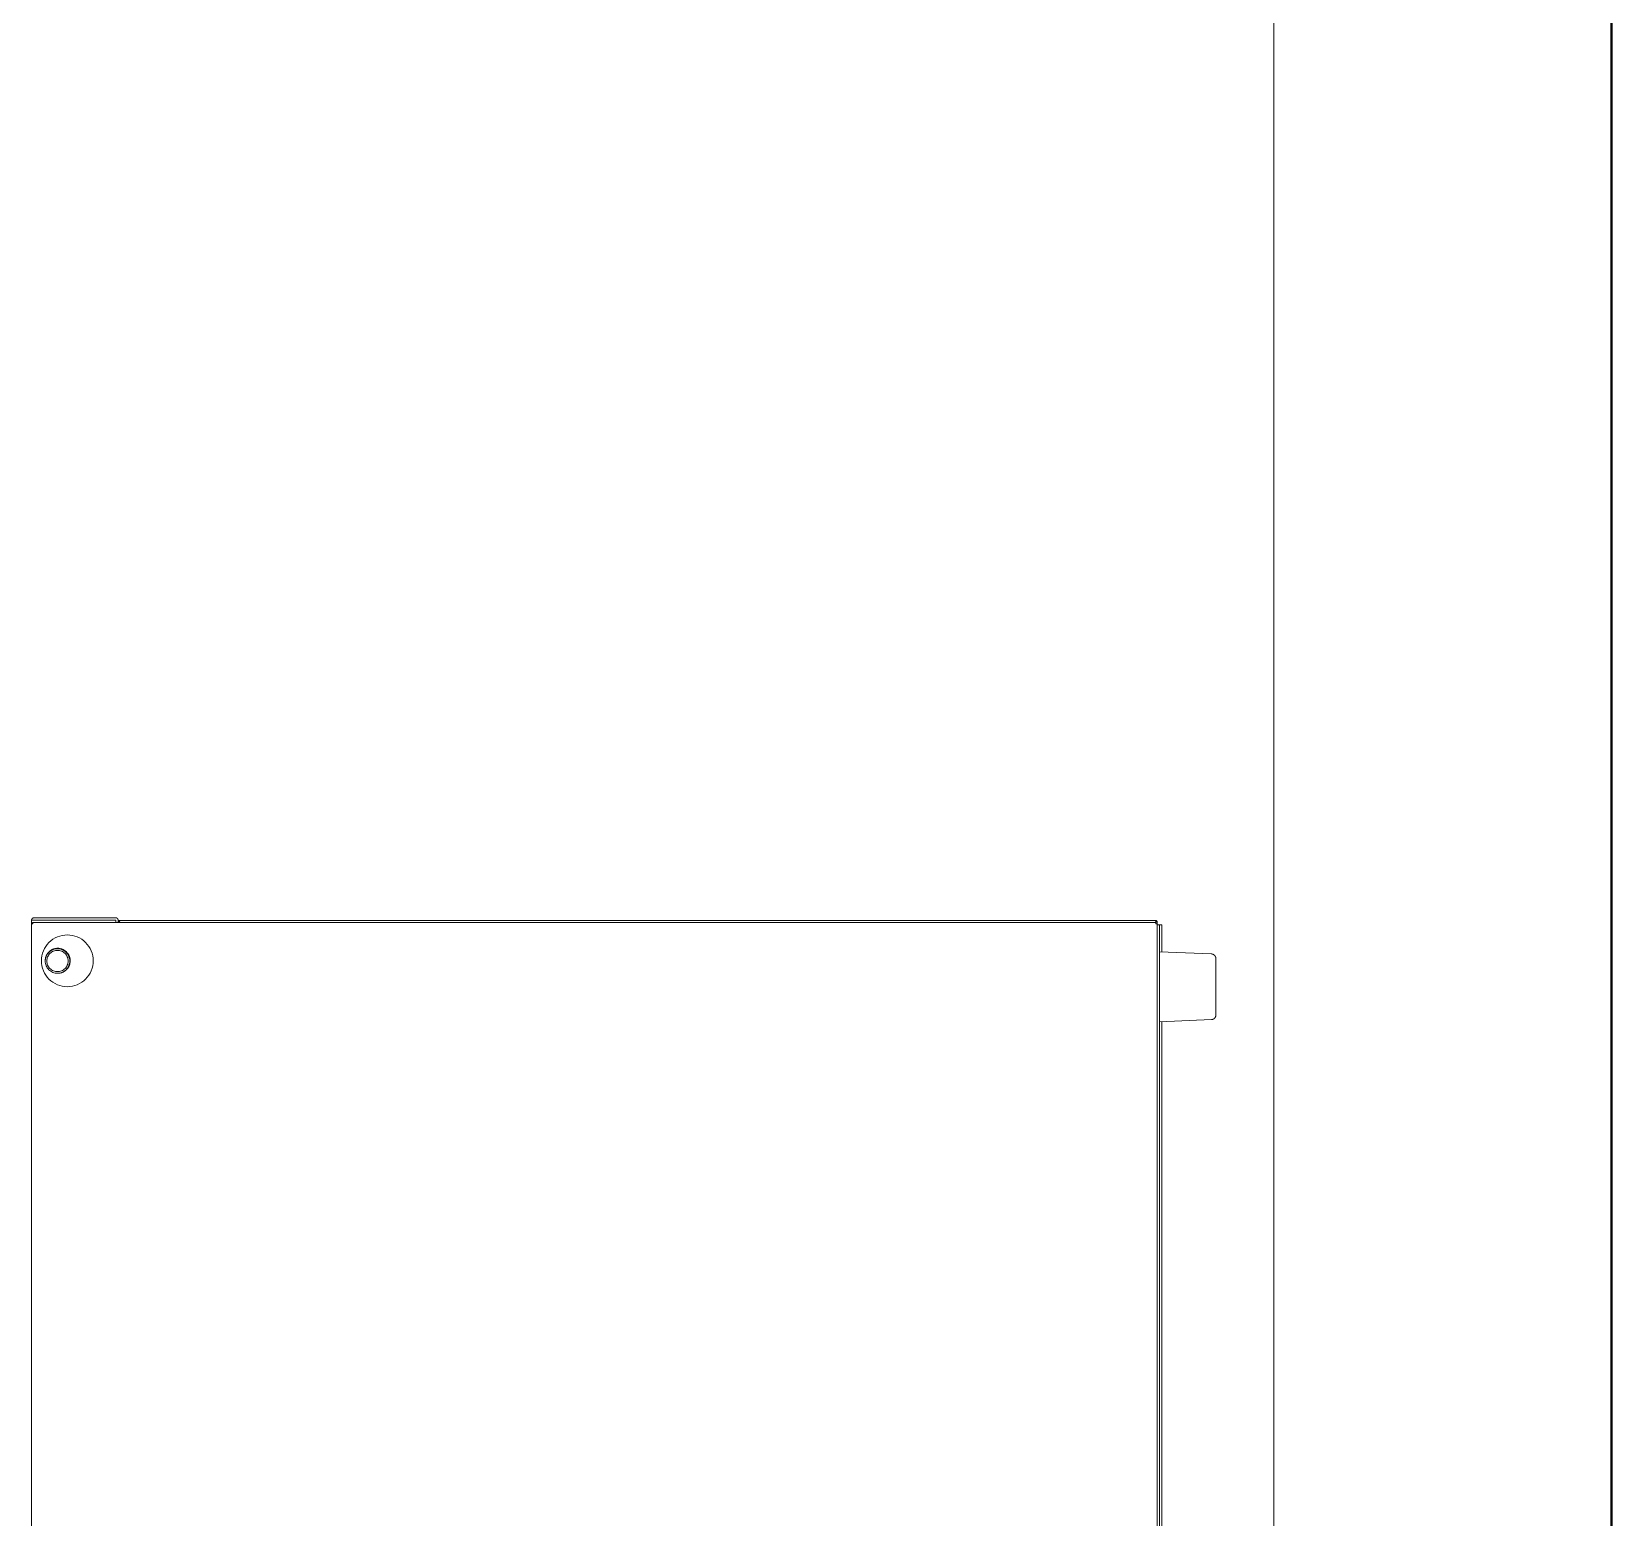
# Model space of a CAD drawing. Header units: millimetres. Extents: x -159872 to 386485, y -250577 to 158966.
# Drawn here: x 159050 to 159752, y 4546 to 5206 of the extents above; entities that cross this region are included whole.
import ezdxf

# ---------------------------------------------------------------- set-up
doc = ezdxf.new("R2010")
doc.units = ezdxf.units.MM
doc.layers.get('0').update_dxf_attribs({"lineweight": 25})
for name, color, linetype, lineweight in [('LDS-equipment-kitchen equipment', 3, 'Continuous', 13), ('LDS-struct-extg-doors windows', 7, 'Continuous', 9), ('LDS-struct-extg-walls', 1, 'Continuous', 40), ('LDS-struct-new-partitions', 4, 'Continuous', 35)]:
    doc.layers.add(name, color=color, linetype=linetype, lineweight=lineweight)

# ---------------------------------------------------------------- blocks, each defined once
blk = doc.blocks.new('A$Cdbc28c23')
at = {"transparency": 33554687}
for points in [[(15.14, 533.2, 0), (16.07, 556.28, 0)], [(43.22, 558.2, 0), (18.07, 558.2, 0)], [(45.22, 556.28, 0), (46.14, 533.2, 0)], [(3.14, 534.2, 0), (3.14, 533.2, 0)], [(15.18, 534.2, 0), (3.14, 534.2, 0)], [(8.14, 534.25, 0), (15.18, 534.25, 0)], [(8.14, 534.2, 0), (8.14, 534.25, 0)], [(46.1, 534.2, 0), (858.18, 534.12, 0)], [(1.25, 531.6, 0), (1.2, 71.2, 0)], [(1.25, 531.6, 0), (1.25, 531.6, 0)], [(1.85, 531.6, 0), (1.25, 531.6, 0)], [(2.74, 532.2, 0), (1.85, 532.2, 0)], [(1.85, 532.2, 0), (1.85, 532.2, 0)], [(1.85, 532.2, 0), (1.85, 531.6, 0)], [(1.85, 531.6, 0), (1.85, 532.2, 0)], [(1.85, 531.6, 0), (1.85, 531.6, 0)], [(1.85, 531.6, 0), (2.14, 531.3, 0)], [(1.85, 531.6, 0), (2.14, 531.31, 0)], [(1.85, 531.6, 0), (1.85, 531.6, 0)], [(2.14, 531.6, 0), (2.1, 32.8, 0)], [(2.74, 531.6, 0), (2.14, 531.6, 0)], [(2.74, 532.2, 0), (2.74, 531.6, 0)], [(901.54, 532.12, 0), (2.74, 532.2, 0)], [(901.14, 533.12, 0), (3.14, 533.2, 0)], [(3.14, 532.2, 0), (3.14, 533.2, 0)], [(1.8, 70.6, 0), (1, 70.6, 0)], [(1.2, 71.2, 0), (1.2, 71.2, 0)], [(1.8, 71.2, 0), (1.2, 71.2, 0)], [(1.8, 71.2, 0), (2.1, 71.5, 0)], [(1.8, 71.2, 0), (1.8, 71.2, 0)], [(1.8, 71.2, 0), (1.8, 71.2, 0)], [(1.8, 71.2, 0), (1.81, 71.2, 0)], [(1.8, 70.6, 0), (1.81, 70.6, 0)], [(1.81, 71.2, 0), (2.1, 71.5, 0)], [(1.81, 70.6, 0), (2.1, 70.6, 0)], [(0, 69.6, 0), (0, 33.2, 0)], [(1, 69.6, 0), (1, 33.2, 0)], [(1, 33.2, 0), (1, 69.6, 0)], [(1, 69.6, 0), (2.1, 69.6, 0)], [(1, 33.2, 0), (1, 32.2, 0)], [(1, 32.2, 0), (2.7, 32.2, 0)], [(2.7, 32.8, 0), (2.1, 32.8, 0)], [(2.7, 32.8, 0), (2.1, 32.8, 0)], [(2.1, 32.8, 0), (2.1, 32.8, 0)], [(2.7, 32.8, 0), (2.7, 32.2, 0)], [(2.7, 32.8, 0), (2.7, 32.8, 0)], [(2.7, 32.8, 0), (2.7, 32.8, 0)], [(2.7, 32.8, 0), (2.7, 32.8, 0)], [(2.7, 32.2, 0), (901.49, 32.12, 0)], [(2.7, 32.2, 0), (2.7, 32.2, 0)]]:
    blk.add_polyline3d(points, dxfattribs=at)
for points in [[(16.07, 556.28, 0), (16.07, 556.33, 0), (16.07, 556.37, 0), (16.08, 556.42, 0), (16.08, 556.47, 0), (16.09, 556.52, 0), (16.1, 556.56, 0), (16.11, 556.61, 0), (16.12, 556.66, 0), (16.13, 556.7, 0), (16.14, 556.75, 0), (16.16, 556.8, 0), (16.17, 556.84, 0), (16.19, 556.89, 0), (16.2, 556.93, 0), (16.22, 556.98, 0), (16.24, 557.02, 0), (16.26, 557.06, 0), (16.28, 557.11, 0), (16.31, 557.15, 0), (16.33, 557.19, 0), (16.35, 557.23, 0), (16.38, 557.27, 0), (16.4, 557.31, 0), (16.43, 557.35, 0), (16.46, 557.39, 0), (16.49, 557.43, 0), (16.52, 557.47, 0), (16.55, 557.5, 0), (16.58, 557.54, 0), (16.61, 557.57, 0), (16.65, 557.61, 0), (16.68, 557.64, 0), (16.72, 557.67, 0), (16.75, 557.71, 0), (16.79, 557.74, 0), (16.82, 557.77, 0), (16.86, 557.8, 0), (16.9, 557.82, 0), (16.94, 557.85, 0), (16.98, 557.88, 0), (17.02, 557.9, 0), (17.06, 557.93, 0), (17.1, 557.95, 0), (17.15, 557.97, 0), (17.19, 558, 0), (17.23, 558.02, 0), (17.27, 558.04, 0), (17.32, 558.05, 0), (17.36, 558.07, 0), (17.41, 558.09, 0), (17.45, 558.1, 0), (17.5, 558.12, 0), (17.55, 558.13, 0), (17.59, 558.14, 0), (17.64, 558.15, 0), (17.69, 558.16, 0), (17.73, 558.17, 0), (17.78, 558.18, 0), (17.83, 558.18, 0), (17.87, 558.19, 0), (17.92, 558.19, 0), (17.97, 558.2, 0), (18.02, 558.2, 0), (18.07, 558.2, 0)], [(43.22, 558.2, 0), (43.27, 558.2, 0), (43.32, 558.19, 0), (43.37, 558.19, 0), (43.41, 558.19, 0), (43.46, 558.18, 0), (43.51, 558.18, 0), (43.56, 558.17, 0), (43.6, 558.16, 0), (43.65, 558.15, 0), (43.7, 558.14, 0), (43.74, 558.13, 0), (43.79, 558.11, 0), (43.83, 558.1, 0), (43.88, 558.09, 0), (43.92, 558.07, 0), (43.97, 558.05, 0), (44.01, 558.03, 0), (44.06, 558.01, 0), (44.1, 557.99, 0), (44.14, 557.97, 0), (44.19, 557.95, 0), (44.23, 557.93, 0), (44.27, 557.9, 0), (44.31, 557.88, 0), (44.35, 557.85, 0), (44.39, 557.82, 0), (44.43, 557.79, 0), (44.46, 557.76, 0), (44.5, 557.73, 0), (44.54, 557.7, 0), (44.57, 557.67, 0), (44.61, 557.64, 0), (44.64, 557.61, 0), (44.68, 557.57, 0), (44.71, 557.54, 0), (44.74, 557.5, 0), (44.77, 557.46, 0), (44.8, 557.43, 0), (44.83, 557.39, 0), (44.86, 557.35, 0), (44.88, 557.31, 0), (44.91, 557.27, 0), (44.94, 557.23, 0), (44.96, 557.19, 0), (44.98, 557.15, 0), (45.01, 557.1, 0), (45.03, 557.06, 0), (45.05, 557.02, 0), (45.07, 556.97, 0), (45.08, 556.93, 0), (45.1, 556.88, 0), (45.12, 556.84, 0), (45.13, 556.79, 0), (45.15, 556.75, 0), (45.16, 556.7, 0), (45.17, 556.65, 0), (45.18, 556.61, 0), (45.19, 556.56, 0), (45.2, 556.51, 0), (45.2, 556.47, 0), (45.21, 556.42, 0), (45.21, 556.37, 0), (45.22, 556.32, 0), (45.22, 556.28, 0)], [(1.25, 531.6, 0), (1.25, 531.61, 0), (1.25, 531.63, 0), (1.25, 531.64, 0), (1.25, 531.66, 0), (1.25, 531.67, 0), (1.25, 531.69, 0), (1.25, 531.7, 0), (1.26, 531.72, 0), (1.26, 531.73, 0), (1.26, 531.75, 0), (1.27, 531.76, 0), (1.27, 531.77, 0), (1.28, 531.79, 0), (1.28, 531.8, 0), (1.29, 531.82, 0), (1.29, 531.83, 0), (1.3, 531.84, 0), (1.3, 531.86, 0), (1.31, 531.87, 0), (1.32, 531.88, 0), (1.32, 531.9, 0), (1.33, 531.91, 0), (1.34, 531.92, 0), (1.35, 531.93, 0), (1.36, 531.95, 0), (1.36, 531.96, 0), (1.37, 531.97, 0), (1.38, 531.98, 0), (1.39, 531.99, 0), (1.4, 532, 0), (1.41, 532.01, 0), (1.42, 532.02, 0), (1.43, 532.03, 0), (1.44, 532.04, 0), (1.45, 532.05, 0), (1.47, 532.06, 0), (1.48, 532.07, 0), (1.49, 532.08, 0), (1.5, 532.09, 0), (1.51, 532.1, 0), (1.53, 532.11, 0), (1.54, 532.11, 0), (1.55, 532.12, 0), (1.56, 532.13, 0), (1.58, 532.14, 0), (1.59, 532.14, 0), (1.6, 532.15, 0), (1.62, 532.15, 0), (1.63, 532.16, 0), (1.64, 532.17, 0), (1.66, 532.17, 0), (1.67, 532.17, 0), (1.69, 532.18, 0), (1.7, 532.18, 0), (1.72, 532.19, 0), (1.73, 532.19, 0), (1.74, 532.19, 0), (1.76, 532.19, 0), (1.77, 532.2, 0), (1.79, 532.2, 0), (1.8, 532.2, 0), (1.82, 532.2, 0), (1.83, 532.2, 0), (1.85, 532.2, 0)], [(1.85, 531.6, 0), (1.85, 531.61, 0), (1.85, 531.62, 0), (1.85, 531.63, 0), (1.85, 531.64, 0), (1.85, 531.65, 0), (1.85, 531.66, 0), (1.85, 531.67, 0), (1.85, 531.67, 0), (1.85, 531.68, 0), (1.85, 531.69, 0), (1.85, 531.7, 0), (1.85, 531.71, 0), (1.85, 531.72, 0), (1.85, 531.73, 0), (1.85, 531.74, 0), (1.85, 531.75, 0), (1.85, 531.76, 0), (1.85, 531.77, 0), (1.85, 531.78, 0), (1.85, 531.79, 0), (1.85, 531.8, 0), (1.85, 531.81, 0), (1.85, 531.82, 0), (1.85, 531.82, 0), (1.85, 531.83, 0), (1.85, 531.84, 0), (1.85, 531.85, 0), (1.85, 531.86, 0), (1.85, 531.87, 0), (1.85, 531.88, 0), (1.85, 531.89, 0), (1.85, 531.9, 0), (1.85, 531.91, 0), (1.85, 531.92, 0), (1.85, 531.93, 0), (1.85, 531.94, 0), (1.85, 531.95, 0), (1.85, 531.96, 0), (1.85, 531.97, 0), (1.85, 531.98, 0), (1.85, 531.98, 0), (1.85, 531.99, 0), (1.85, 532, 0), (1.85, 532.01, 0), (1.85, 532.02, 0), (1.85, 532.03, 0), (1.85, 532.04, 0), (1.85, 532.05, 0), (1.85, 532.06, 0), (1.85, 532.07, 0), (1.85, 532.08, 0), (1.85, 532.09, 0), (1.85, 532.1, 0), (1.85, 532.11, 0), (1.85, 532.12, 0), (1.85, 532.13, 0), (1.85, 532.13, 0), (1.85, 532.14, 0), (1.85, 532.15, 0), (1.85, 532.16, 0), (1.85, 532.17, 0), (1.85, 532.18, 0), (1.85, 532.19, 0), (1.85, 532.2, 0)], [(1.85, 531.6, 0), (1.85, 531.6, 0), (1.85, 531.6, 0), (1.85, 531.6, 0), (1.85, 531.6, 0), (1.85, 531.6, 0), (1.85, 531.6, 0), (1.85, 531.6, 0), (1.85, 531.6, 0), (1.85, 531.6, 0), (1.85, 531.6, 0), (1.85, 531.6, 0), (1.85, 531.6, 0), (1.85, 531.6, 0), (1.85, 531.6, 0), (1.85, 531.6, 0), (1.85, 531.6, 0), (1.85, 531.6, 0), (1.85, 531.6, 0), (1.85, 531.6, 0), (1.85, 531.6, 0), (1.85, 531.6, 0), (1.85, 531.6, 0), (1.85, 531.6, 0), (1.85, 531.6, 0), (1.85, 531.6, 0), (1.85, 531.6, 0), (1.85, 531.6, 0), (1.85, 531.6, 0), (1.85, 531.6, 0), (1.85, 531.6, 0), (1.85, 531.6, 0), (1.85, 531.6, 0), (1.85, 531.6, 0), (1.85, 531.6, 0), (1.85, 531.6, 0), (1.85, 531.6, 0), (1.85, 531.6, 0), (1.85, 531.6, 0), (1.85, 531.6, 0), (1.85, 531.6, 0), (1.85, 531.6, 0), (1.85, 531.6, 0), (1.85, 531.6, 0), (1.85, 531.6, 0), (1.85, 531.6, 0), (1.85, 531.6, 0), (1.85, 531.6, 0), (1.85, 531.6, 0), (1.85, 531.6, 0), (1.85, 531.6, 0), (1.85, 531.6, 0), (1.85, 531.6, 0), (1.85, 531.6, 0), (1.85, 531.6, 0), (1.85, 531.6, 0), (1.85, 531.6, 0), (1.85, 531.6, 0), (1.85, 531.6, 0), (1.85, 531.6, 0), (1.85, 531.6, 0), (1.85, 531.6, 0), (1.85, 531.6, 0), (1.85, 531.6, 0), (1.85, 531.6, 0)], [(0, 69.6, 0), (0, 69.62, 0), (0, 69.65, 0), (0.01, 69.67, 0), (0.01, 69.7, 0), (0.01, 69.72, 0), (0.01, 69.75, 0), (0.02, 69.77, 0), (0.02, 69.79, 0), (0.03, 69.82, 0), (0.03, 69.84, 0), (0.04, 69.87, 0), (0.05, 69.89, 0), (0.05, 69.91, 0), (0.06, 69.94, 0), (0.07, 69.96, 0), (0.08, 69.98, 0), (0.09, 70.01, 0), (0.1, 70.03, 0), (0.11, 70.05, 0), (0.12, 70.07, 0), (0.13, 70.09, 0), (0.15, 70.11, 0), (0.16, 70.14, 0), (0.17, 70.16, 0), (0.19, 70.18, 0), (0.2, 70.2, 0), (0.22, 70.22, 0), (0.23, 70.23, 0), (0.25, 70.25, 0), (0.26, 70.27, 0), (0.28, 70.29, 0), (0.3, 70.31, 0), (0.31, 70.32, 0), (0.33, 70.34, 0), (0.35, 70.36, 0), (0.37, 70.37, 0), (0.39, 70.39, 0), (0.41, 70.4, 0), (0.43, 70.42, 0), (0.45, 70.43, 0), (0.47, 70.45, 0), (0.49, 70.46, 0), (0.51, 70.47, 0), (0.53, 70.48, 0), (0.55, 70.49, 0), (0.58, 70.5, 0), (0.6, 70.51, 0), (0.62, 70.52, 0), (0.64, 70.53, 0), (0.67, 70.54, 0), (0.69, 70.55, 0), (0.71, 70.56, 0), (0.74, 70.56, 0), (0.76, 70.57, 0), (0.79, 70.58, 0), (0.81, 70.58, 0), (0.83, 70.59, 0), (0.86, 70.59, 0), (0.88, 70.59, 0), (0.91, 70.6, 0), (0.93, 70.6, 0), (0.96, 70.6, 0), (0.98, 70.6, 0), (1, 70.6, 0)], [(1.8, 70.6, 0), (1.79, 70.6, 0), (1.77, 70.6, 0), (1.76, 70.6, 0), (1.75, 70.6, 0), (1.73, 70.6, 0), (1.72, 70.61, 0), (1.7, 70.61, 0), (1.69, 70.61, 0), (1.67, 70.62, 0), (1.66, 70.62, 0), (1.64, 70.62, 0), (1.63, 70.63, 0), (1.62, 70.63, 0), (1.6, 70.64, 0), (1.59, 70.64, 0), (1.57, 70.65, 0), (1.56, 70.65, 0), (1.55, 70.66, 0), (1.53, 70.66, 0), (1.52, 70.67, 0), (1.51, 70.68, 0), (1.5, 70.69, 0), (1.48, 70.69, 0), (1.47, 70.7, 0), (1.46, 70.71, 0), (1.45, 70.72, 0), (1.43, 70.73, 0), (1.42, 70.74, 0), (1.41, 70.75, 0), (1.4, 70.76, 0), (1.39, 70.77, 0), (1.38, 70.78, 0), (1.37, 70.79, 0), (1.36, 70.8, 0), (1.35, 70.81, 0), (1.34, 70.82, 0), (1.33, 70.83, 0), (1.32, 70.84, 0), (1.31, 70.86, 0), (1.3, 70.87, 0), (1.3, 70.88, 0), (1.29, 70.89, 0), (1.28, 70.91, 0), (1.27, 70.92, 0), (1.27, 70.93, 0), (1.26, 70.94, 0), (1.25, 70.96, 0), (1.25, 70.97, 0), (1.24, 70.99, 0), (1.24, 71, 0), (1.23, 71.01, 0), (1.23, 71.03, 0), (1.23, 71.04, 0), (1.22, 71.06, 0), (1.22, 71.07, 0), (1.22, 71.08, 0), (1.21, 71.1, 0), (1.21, 71.11, 0), (1.21, 71.13, 0), (1.21, 71.14, 0), (1.21, 71.16, 0), (1.2, 71.17, 0), (1.2, 71.19, 0), (1.2, 71.2, 0)], [(1.8, 71.2, 0), (1.8, 71.2, 0), (1.8, 71.2, 0), (1.8, 71.2, 0), (1.8, 71.2, 0), (1.8, 71.2, 0), (1.8, 71.2, 0), (1.8, 71.2, 0), (1.8, 71.2, 0), (1.8, 71.2, 0), (1.8, 71.2, 0), (1.8, 71.2, 0), (1.8, 71.2, 0), (1.8, 71.2, 0), (1.8, 71.2, 0), (1.8, 71.2, 0), (1.8, 71.2, 0), (1.8, 71.2, 0), (1.8, 71.2, 0), (1.8, 71.2, 0), (1.8, 71.2, 0), (1.8, 71.2, 0), (1.8, 71.2, 0), (1.8, 71.2, 0), (1.8, 71.2, 0), (1.8, 71.2, 0), (1.8, 71.2, 0), (1.8, 71.2, 0), (1.8, 71.2, 0), (1.8, 71.2, 0), (1.8, 71.2, 0), (1.8, 71.2, 0), (1.8, 71.2, 0), (1.8, 71.2, 0), (1.8, 71.2, 0), (1.8, 71.2, 0), (1.8, 71.2, 0), (1.8, 71.2, 0), (1.8, 71.2, 0), (1.8, 71.2, 0), (1.8, 71.2, 0), (1.8, 71.2, 0), (1.8, 71.2, 0), (1.8, 71.2, 0), (1.8, 71.2, 0), (1.8, 71.2, 0), (1.8, 71.2, 0), (1.8, 71.2, 0), (1.8, 71.2, 0), (1.8, 71.2, 0), (1.8, 71.2, 0), (1.8, 71.2, 0), (1.8, 71.2, 0), (1.8, 71.2, 0), (1.8, 71.2, 0), (1.8, 71.2, 0), (1.8, 71.2, 0), (1.8, 71.2, 0), (1.8, 71.2, 0), (1.8, 71.2, 0), (1.8, 71.2, 0), (1.8, 71.2, 0), (1.8, 71.2, 0), (1.8, 71.2, 0), (1.8, 71.2, 0)], [(1.81, 70.6, 0), (1.81, 70.61, 0), (1.81, 70.62, 0), (1.81, 70.63, 0), (1.81, 70.64, 0), (1.81, 70.65, 0), (1.81, 70.66, 0), (1.81, 70.67, 0), (1.81, 70.68, 0), (1.81, 70.68, 0), (1.81, 70.69, 0), (1.81, 70.7, 0), (1.81, 70.71, 0), (1.81, 70.72, 0), (1.81, 70.73, 0), (1.81, 70.74, 0), (1.81, 70.75, 0), (1.81, 70.76, 0), (1.81, 70.77, 0), (1.81, 70.78, 0), (1.81, 70.79, 0), (1.81, 70.8, 0), (1.81, 70.81, 0), (1.81, 70.82, 0), (1.81, 70.83, 0), (1.81, 70.84, 0), (1.81, 70.84, 0), (1.81, 70.85, 0), (1.81, 70.86, 0), (1.81, 70.87, 0), (1.81, 70.88, 0), (1.81, 70.89, 0), (1.81, 70.9, 0), (1.81, 70.91, 0), (1.81, 70.92, 0), (1.81, 70.93, 0), (1.81, 70.94, 0), (1.81, 70.95, 0), (1.81, 70.96, 0), (1.81, 70.97, 0), (1.81, 70.98, 0), (1.81, 70.99, 0), (1.81, 70.99, 0), (1.81, 71, 0), (1.81, 71.01, 0), (1.81, 71.02, 0), (1.81, 71.03, 0), (1.81, 71.04, 0), (1.81, 71.05, 0), (1.81, 71.06, 0), (1.81, 71.07, 0), (1.81, 71.08, 0), (1.81, 71.09, 0), (1.81, 71.1, 0), (1.81, 71.11, 0), (1.81, 71.12, 0), (1.81, 71.13, 0), (1.81, 71.14, 0), (1.81, 71.15, 0), (1.81, 71.15, 0), (1.81, 71.16, 0), (1.81, 71.17, 0), (1.81, 71.18, 0), (1.81, 71.19, 0), (1.81, 71.2, 0)], [(1, 69.6, 0), (1, 69.6, 0), (1, 69.6, 0), (1, 69.6, 0), (1, 69.6, 0), (1, 69.6, 0), (1, 69.6, 0), (1, 69.6, 0), (1, 69.6, 0), (1, 69.6, 0), (1, 69.6, 0), (1, 69.6, 0), (1, 69.6, 0), (1, 69.6, 0), (1, 69.6, 0), (1, 69.6, 0), (1, 69.6, 0), (1, 69.6, 0), (1, 69.6, 0), (1, 69.6, 0), (1, 69.6, 0), (1, 69.6, 0), (1, 69.6, 0), (1, 69.6, 0), (1, 69.6, 0), (1, 69.6, 0), (1, 69.6, 0), (1, 69.6, 0), (1, 69.6, 0), (1, 69.6, 0), (1, 69.6, 0), (1, 69.6, 0), (1, 69.6, 0), (1, 69.6, 0), (1, 69.6, 0), (1, 69.6, 0), (1, 69.6, 0), (1, 69.6, 0), (1, 69.6, 0), (1, 69.6, 0), (1, 69.6, 0), (1, 69.6, 0), (1, 69.6, 0), (1, 69.6, 0), (1, 69.6, 0), (1, 69.6, 0), (1, 69.6, 0), (1, 69.6, 0), (1, 69.6, 0), (1, 69.6, 0), (1, 69.6, 0), (1, 69.6, 0), (1, 69.6, 0), (1, 69.6, 0), (1, 69.6, 0), (1, 69.6, 0), (1, 69.6, 0), (1, 69.6, 0), (1, 69.6, 0), (1, 69.6, 0), (1, 69.6, 0), (1, 69.6, 0), (1, 69.6, 0), (1, 69.6, 0), (1, 69.6, 0)], [(30.6, 48.05, 0), (30.54, 46.92, 0), (30.38, 45.81, 0), (30.1, 44.71, 0), (29.72, 43.65, 0), (29.24, 42.63, 0), (28.66, 41.66, 0), (27.99, 40.75, 0), (27.23, 39.92, 0), (26.39, 39.16, 0), (25.49, 38.49, 0), (24.52, 37.91, 0), (23.5, 37.42, 0), (22.44, 37.04, 0), (21.34, 36.77, 0), (20.22, 36.6, 0), (19.1, 36.55, 0), (17.97, 36.6, 0), (16.85, 36.77, 0), (15.76, 37.04, 0), (14.7, 37.42, 0), (13.68, 37.91, 0), (12.71, 38.49, 0), (11.8, 39.16, 0), (10.97, 39.92, 0), (10.21, 40.75, 0), (9.54, 41.66, 0), (8.95, 42.63, 0), (8.47, 43.65, 0), (8.09, 44.71, 0), (7.82, 45.81, 0), (7.65, 46.92, 0), (7.6, 48.05, 0), (7.65, 49.18, 0), (7.82, 50.29, 0), (8.09, 51.39, 0), (8.47, 52.45, 0), (8.95, 53.47, 0), (9.54, 54.44, 0), (10.21, 55.34, 0), (10.97, 56.18, 0), (11.8, 56.94, 0), (12.71, 57.61, 0), (13.68, 58.19, 0), (14.7, 58.67, 0), (15.76, 59.05, 0), (16.85, 59.33, 0), (17.97, 59.49, 0), (19.1, 59.55, 0), (20.22, 59.49, 0), (21.34, 59.33, 0), (22.44, 59.05, 0), (23.5, 58.67, 0), (24.52, 58.19, 0), (25.49, 57.61, 0), (26.39, 56.94, 0), (27.23, 56.18, 0), (27.99, 55.34, 0), (28.66, 54.44, 0), (29.24, 53.47, 0), (29.72, 52.45, 0), (30.1, 51.39, 0), (30.38, 50.29, 0), (30.54, 49.18, 0), (30.6, 48.05, 0)], [(13.55, 43.8, 0), (13.55, 44.07, 0), (13.57, 44.34, 0), (13.61, 44.61, 0), (13.65, 44.88, 0), (13.71, 45.15, 0), (13.79, 45.41, 0), (13.87, 45.67, 0), (13.97, 45.92, 0), (14.08, 46.17, 0), (14.2, 46.41, 0), (14.34, 46.65, 0), (14.48, 46.88, 0), (14.64, 47.1, 0), (14.81, 47.32, 0), (14.98, 47.53, 0), (15.17, 47.72, 0), (15.37, 47.91, 0), (15.58, 48.09, 0), (15.79, 48.26, 0), (16.01, 48.41, 0), (16.24, 48.56, 0), (16.48, 48.69, 0), (16.72, 48.82, 0), (16.97, 48.93, 0), (17.23, 49.02, 0), (17.49, 49.11, 0), (17.75, 49.18, 0), (18.01, 49.24, 0), (18.28, 49.29, 0), (18.55, 49.32, 0), (18.82, 49.34, 0), (19.1, 49.35, 0), (19.37, 49.34, 0), (19.64, 49.32, 0), (19.91, 49.29, 0), (20.18, 49.24, 0), (20.45, 49.18, 0), (20.71, 49.11, 0), (20.97, 49.02, 0), (21.22, 48.93, 0), (21.47, 48.81, 0), (21.71, 48.69, 0), (21.95, 48.56, 0), (22.18, 48.41, 0), (22.4, 48.26, 0), (22.62, 48.09, 0), (22.82, 47.91, 0), (23.02, 47.72, 0), (23.21, 47.52, 0), (23.39, 47.32, 0), (23.55, 47.1, 0), (23.71, 46.88, 0), (23.86, 46.65, 0), (23.99, 46.41, 0), (24.11, 46.17, 0), (24.22, 45.92, 0), (24.32, 45.67, 0), (24.41, 45.41, 0), (24.48, 45.15, 0), (24.54, 44.88, 0), (24.59, 44.61, 0), (24.62, 44.34, 0), (24.64, 44.07, 0), (24.65, 43.8, 0)], [(24.65, 43.7, 0), (24.62, 43.16, 0), (24.54, 42.63, 0), (24.41, 42.12, 0), (24.23, 41.61, 0), (24, 41.13, 0), (23.73, 40.67, 0), (23.41, 40.24, 0), (23.05, 39.84, 0), (22.65, 39.48, 0), (22.22, 39.17, 0), (21.77, 38.89, 0), (21.28, 38.66, 0), (20.78, 38.48, 0), (20.26, 38.35, 0), (19.73, 38.27, 0), (19.2, 38.25, 0), (18.66, 38.27, 0), (18.13, 38.35, 0), (17.61, 38.48, 0), (17.11, 38.66, 0), (16.63, 38.89, 0), (16.17, 39.17, 0), (15.74, 39.48, 0), (15.34, 39.84, 0), (14.98, 40.24, 0), (14.67, 40.67, 0), (14.39, 41.13, 0), (14.16, 41.61, 0), (13.98, 42.12, 0), (13.85, 42.63, 0), (13.77, 43.16, 0), (13.75, 43.7, 0), (13.77, 44.23, 0), (13.85, 44.76, 0), (13.98, 45.28, 0), (14.16, 45.78, 0), (14.39, 46.27, 0), (14.67, 46.73, 0), (14.98, 47.16, 0), (15.34, 47.55, 0), (15.74, 47.91, 0), (16.17, 48.23, 0), (16.63, 48.5, 0), (17.11, 48.73, 0), (17.61, 48.91, 0), (18.13, 49.04, 0), (18.66, 49.12, 0), (19.2, 49.15, 0), (19.73, 49.12, 0), (20.26, 49.04, 0), (20.78, 48.91, 0), (21.28, 48.73, 0), (21.77, 48.5, 0), (22.22, 48.23, 0), (22.65, 47.91, 0), (23.05, 47.55, 0), (23.41, 47.16, 0), (23.73, 46.73, 0), (24, 46.27, 0), (24.23, 45.78, 0), (24.41, 45.28, 0), (24.54, 44.76, 0), (24.62, 44.23, 0), (24.65, 43.7, 0)], [(19.15, 38.25, 0), (19.01, 38.25, 0), (18.87, 38.25, 0), (18.74, 38.26, 0), (18.6, 38.27, 0), (18.46, 38.28, 0), (18.33, 38.3, 0), (18.19, 38.32, 0), (18.06, 38.35, 0), (17.92, 38.37, 0), (17.79, 38.4, 0), (17.66, 38.44, 0), (17.53, 38.47, 0), (17.39, 38.52, 0), (17.26, 38.56, 0), (17.14, 38.61, 0), (17.01, 38.66, 0), (16.88, 38.71, 0), (16.76, 38.77, 0), (16.63, 38.82, 0), (16.51, 38.89, 0), (16.39, 38.95, 0), (16.27, 39.02, 0), (16.16, 39.09, 0), (16.04, 39.17, 0), (15.93, 39.24, 0), (15.82, 39.32, 0), (15.71, 39.4, 0), (15.6, 39.49, 0), (15.49, 39.58, 0), (15.39, 39.67, 0), (15.29, 39.76, 0), (15.19, 39.86, 0), (15.09, 39.95, 0), (15, 40.05, 0), (14.91, 40.16, 0), (14.82, 40.26, 0), (14.73, 40.37, 0), (14.65, 40.48, 0), (14.57, 40.59, 0), (14.49, 40.7, 0), (14.42, 40.81, 0), (14.35, 40.93, 0), (14.28, 41.05, 0), (14.21, 41.17, 0), (14.15, 41.29, 0), (14.09, 41.41, 0), (14.03, 41.54, 0), (13.97, 41.66, 0), (13.92, 41.79, 0), (13.87, 41.92, 0), (13.83, 42.05, 0), (13.79, 42.18, 0), (13.75, 42.31, 0), (13.71, 42.44, 0), (13.68, 42.58, 0), (13.65, 42.71, 0), (13.63, 42.84, 0), (13.61, 42.98, 0), (13.59, 43.11, 0), (13.57, 43.25, 0), (13.56, 43.39, 0), (13.55, 43.52, 0), (13.55, 43.66, 0), (13.55, 43.8, 0)], [(23.92, 43.7, 0), (23.9, 43.23, 0), (23.83, 42.78, 0), (23.72, 42.33, 0), (23.56, 41.89, 0), (23.36, 41.47, 0), (23.13, 41.07, 0), (22.85, 40.7, 0), (22.54, 40.36, 0), (22.19, 40.05, 0), (21.82, 39.77, 0), (21.42, 39.53, 0), (21, 39.33, 0), (20.57, 39.18, 0), (20.12, 39.06, 0), (19.66, 39, 0), (19.2, 38.97, 0), (18.73, 39, 0), (18.27, 39.06, 0), (17.83, 39.18, 0), (17.39, 39.33, 0), (16.97, 39.53, 0), (16.57, 39.77, 0), (16.2, 40.05, 0), (15.86, 40.36, 0), (15.54, 40.7, 0), (15.27, 41.07, 0), (15.03, 41.47, 0), (14.83, 41.89, 0), (14.68, 42.33, 0), (14.56, 42.78, 0), (14.49, 43.23, 0), (14.47, 43.7, 0), (14.49, 44.16, 0), (14.56, 44.62, 0), (14.68, 45.07, 0), (14.83, 45.51, 0), (15.03, 45.93, 0), (15.27, 46.32, 0), (15.54, 46.7, 0), (15.86, 47.04, 0), (16.2, 47.35, 0), (16.57, 47.63, 0), (16.97, 47.86, 0), (17.39, 48.06, 0), (17.83, 48.22, 0), (18.27, 48.33, 0), (18.73, 48.4, 0), (19.2, 48.42, 0), (19.66, 48.4, 0), (20.12, 48.33, 0), (20.57, 48.22, 0), (21, 48.06, 0), (21.42, 47.86, 0), (21.82, 47.63, 0), (22.19, 47.35, 0), (22.54, 47.04, 0), (22.85, 46.7, 0), (23.13, 46.32, 0), (23.36, 45.93, 0), (23.56, 45.51, 0), (23.72, 45.07, 0), (23.83, 44.62, 0), (23.9, 44.16, 0), (23.92, 43.7, 0)], [(1, 32.2, 0), (0.98, 32.2, 0), (0.95, 32.2, 0), (0.93, 32.2, 0), (0.9, 32.21, 0), (0.88, 32.21, 0), (0.85, 32.21, 0), (0.83, 32.22, 0), (0.81, 32.22, 0), (0.78, 32.22, 0), (0.76, 32.23, 0), (0.73, 32.24, 0), (0.71, 32.24, 0), (0.69, 32.25, 0), (0.66, 32.26, 0), (0.64, 32.27, 0), (0.62, 32.28, 0), (0.6, 32.29, 0), (0.57, 32.3, 0), (0.55, 32.31, 0), (0.53, 32.32, 0), (0.51, 32.33, 0), (0.49, 32.34, 0), (0.47, 32.36, 0), (0.44, 32.37, 0), (0.42, 32.38, 0), (0.4, 32.4, 0), (0.39, 32.41, 0), (0.37, 32.43, 0), (0.35, 32.44, 0), (0.33, 32.46, 0), (0.31, 32.48, 0), (0.29, 32.49, 0), (0.28, 32.51, 0), (0.26, 32.53, 0), (0.24, 32.55, 0), (0.23, 32.57, 0), (0.21, 32.59, 0), (0.2, 32.61, 0), (0.18, 32.63, 0), (0.17, 32.65, 0), (0.16, 32.67, 0), (0.14, 32.69, 0), (0.13, 32.71, 0), (0.12, 32.73, 0), (0.11, 32.75, 0), (0.1, 32.77, 0), (0.09, 32.8, 0), (0.08, 32.82, 0), (0.07, 32.84, 0), (0.06, 32.86, 0), (0.05, 32.89, 0), (0.04, 32.91, 0), (0.04, 32.93, 0), (0.03, 32.96, 0), (0.02, 32.98, 0), (0.02, 33.01, 0), (0.01, 33.03, 0), (0.01, 33.05, 0), (0.01, 33.08, 0), (0, 33.1, 0), (0, 33.13, 0), (0, 33.15, 0), (0, 33.18, 0), (0, 33.2, 0)], [(1, 33.2, 0), (1, 33.2, 0), (1, 33.2, 0), (1, 33.2, 0), (1, 33.2, 0), (1, 33.2, 0), (1, 33.2, 0), (1, 33.2, 0), (1, 33.2, 0), (1, 33.2, 0), (1, 33.2, 0), (1, 33.2, 0), (1, 33.2, 0), (1, 33.2, 0), (1, 33.2, 0), (1, 33.2, 0), (1, 33.2, 0), (1, 33.2, 0), (1, 33.2, 0), (1, 33.2, 0), (1, 33.2, 0), (1, 33.2, 0), (1, 33.2, 0), (1, 33.2, 0), (1, 33.2, 0), (1, 33.2, 0), (1, 33.2, 0), (1, 33.2, 0), (1, 33.2, 0), (1, 33.2, 0), (1, 33.2, 0), (1, 33.2, 0), (1, 33.2, 0), (1, 33.2, 0), (1, 33.2, 0), (1, 33.2, 0), (1, 33.2, 0), (1, 33.2, 0), (1, 33.2, 0), (1, 33.2, 0), (1, 33.2, 0), (1, 33.2, 0), (1, 33.2, 0), (1, 33.2, 0), (1, 33.2, 0), (1, 33.2, 0), (1, 33.2, 0), (1, 33.2, 0), (1, 33.2, 0), (1, 33.2, 0), (1, 33.2, 0), (1, 33.2, 0), (1, 33.2, 0), (1, 33.2, 0), (1, 33.2, 0), (1, 33.2, 0), (1, 33.2, 0), (1, 33.2, 0), (1, 33.2, 0), (1, 33.2, 0), (1, 33.2, 0), (1, 33.2, 0), (1, 33.2, 0), (1, 33.2, 0), (1, 33.2, 0)], [(2.7, 32.2, 0), (2.68, 32.2, 0), (2.67, 32.2, 0), (2.65, 32.2, 0), (2.64, 32.2, 0), (2.62, 32.2, 0), (2.61, 32.21, 0), (2.59, 32.21, 0), (2.58, 32.21, 0), (2.56, 32.21, 0), (2.55, 32.22, 0), (2.54, 32.22, 0), (2.52, 32.23, 0), (2.51, 32.23, 0), (2.49, 32.23, 0), (2.48, 32.24, 0), (2.47, 32.25, 0), (2.45, 32.25, 0), (2.44, 32.26, 0), (2.43, 32.26, 0), (2.41, 32.27, 0), (2.4, 32.28, 0), (2.39, 32.28, 0), (2.38, 32.29, 0), (2.36, 32.3, 0), (2.35, 32.31, 0), (2.34, 32.32, 0), (2.33, 32.33, 0), (2.32, 32.34, 0), (2.3, 32.35, 0), (2.29, 32.36, 0), (2.28, 32.37, 0), (2.27, 32.38, 0), (2.26, 32.39, 0), (2.25, 32.4, 0), (2.24, 32.41, 0), (2.23, 32.42, 0), (2.22, 32.43, 0), (2.21, 32.44, 0), (2.21, 32.45, 0), (2.2, 32.47, 0), (2.19, 32.48, 0), (2.18, 32.49, 0), (2.17, 32.5, 0), (2.17, 32.52, 0), (2.16, 32.53, 0), (2.15, 32.54, 0), (2.15, 32.56, 0), (2.14, 32.57, 0), (2.14, 32.58, 0), (2.13, 32.6, 0), (2.13, 32.61, 0), (2.12, 32.63, 0), (2.12, 32.64, 0), (2.11, 32.65, 0), (2.11, 32.67, 0), (2.11, 32.68, 0), (2.1, 32.7, 0), (2.1, 32.71, 0), (2.1, 32.73, 0), (2.1, 32.74, 0), (2.1, 32.76, 0), (2.1, 32.77, 0), (2.1, 32.79, 0), (2.1, 32.8, 0)]]:
    blk.add_polyline3d(points)
for points in [[(1.85, 531.6), (1.77, 531.6), (1.69, 531.6), (1.54, 531.6), (1.48, 531.6), (1.37, 531.6), (1.32, 531.6), (1.26, 531.6), (1.25, 531.6), (1.25, 531.6)], [(1.2, 71.2), (1.2, 71.2), (1.22, 71.2), (1.28, 71.2), (1.32, 71.2), (1.44, 71.2), (1.5, 71.2), (1.65, 71.2), (1.73, 71.2), (1.8, 71.2)], [(2.1, 32.8), (2.1, 32.8), (2.11, 32.8), (2.17, 32.8), (2.22, 32.8), (2.33, 32.8), (2.39, 32.8), (2.54, 32.8), (2.62, 32.8), (2.7, 32.8)]]:
    blk.add_open_spline(points, degree=3, knots=[0, 0, 0, 0, 0.25, 0.25, 0.5, 0.5, 0.75, 0.75, 1, 1, 1, 1], dxfattribs=at)
blk = doc.blocks.new('Group-410')
at = {"layer": 'LDS-equipment-kitchen equipment', "rotation": 270}
blk.add_blockref('A$Cdbc28c23', (98344.75, 41270.25), dxfattribs=at)

msp = doc.modelspace()

# ---------------------------------------------------------------- linework, layer by layer
at = {"layer": 'LDS-struct-extg-doors windows'}
msp.add_line((159752.17046, 7067.75281), (159752.17046, 4862.07508), dxfattribs=at)
at = {"layer": 'LDS-struct-extg-walls'}
for p, q in [((159752.17046, 9419.05329), (159752.17046, 4979.05329)), ((159752.17046, 4979.05329), (159752.17046, -3795.94671))]:
    msp.add_line(p, q, dxfattribs=at)
at = {"layer": 'LDS-struct-new-partitions', "lineweight": 18}
msp.add_line((159602.17046, 2801.58927), (159602.17046, 7097.61711), dxfattribs=at)

# ---------------------------------------------------------------- block references
at = {"layer": 'LDS-equipment-kitchen equipment', "color": 7}
msp.add_blockref('Group-410', (60673.51323, -36457.51522), dxfattribs=at)

doc.saveas('drawing.dxf')
